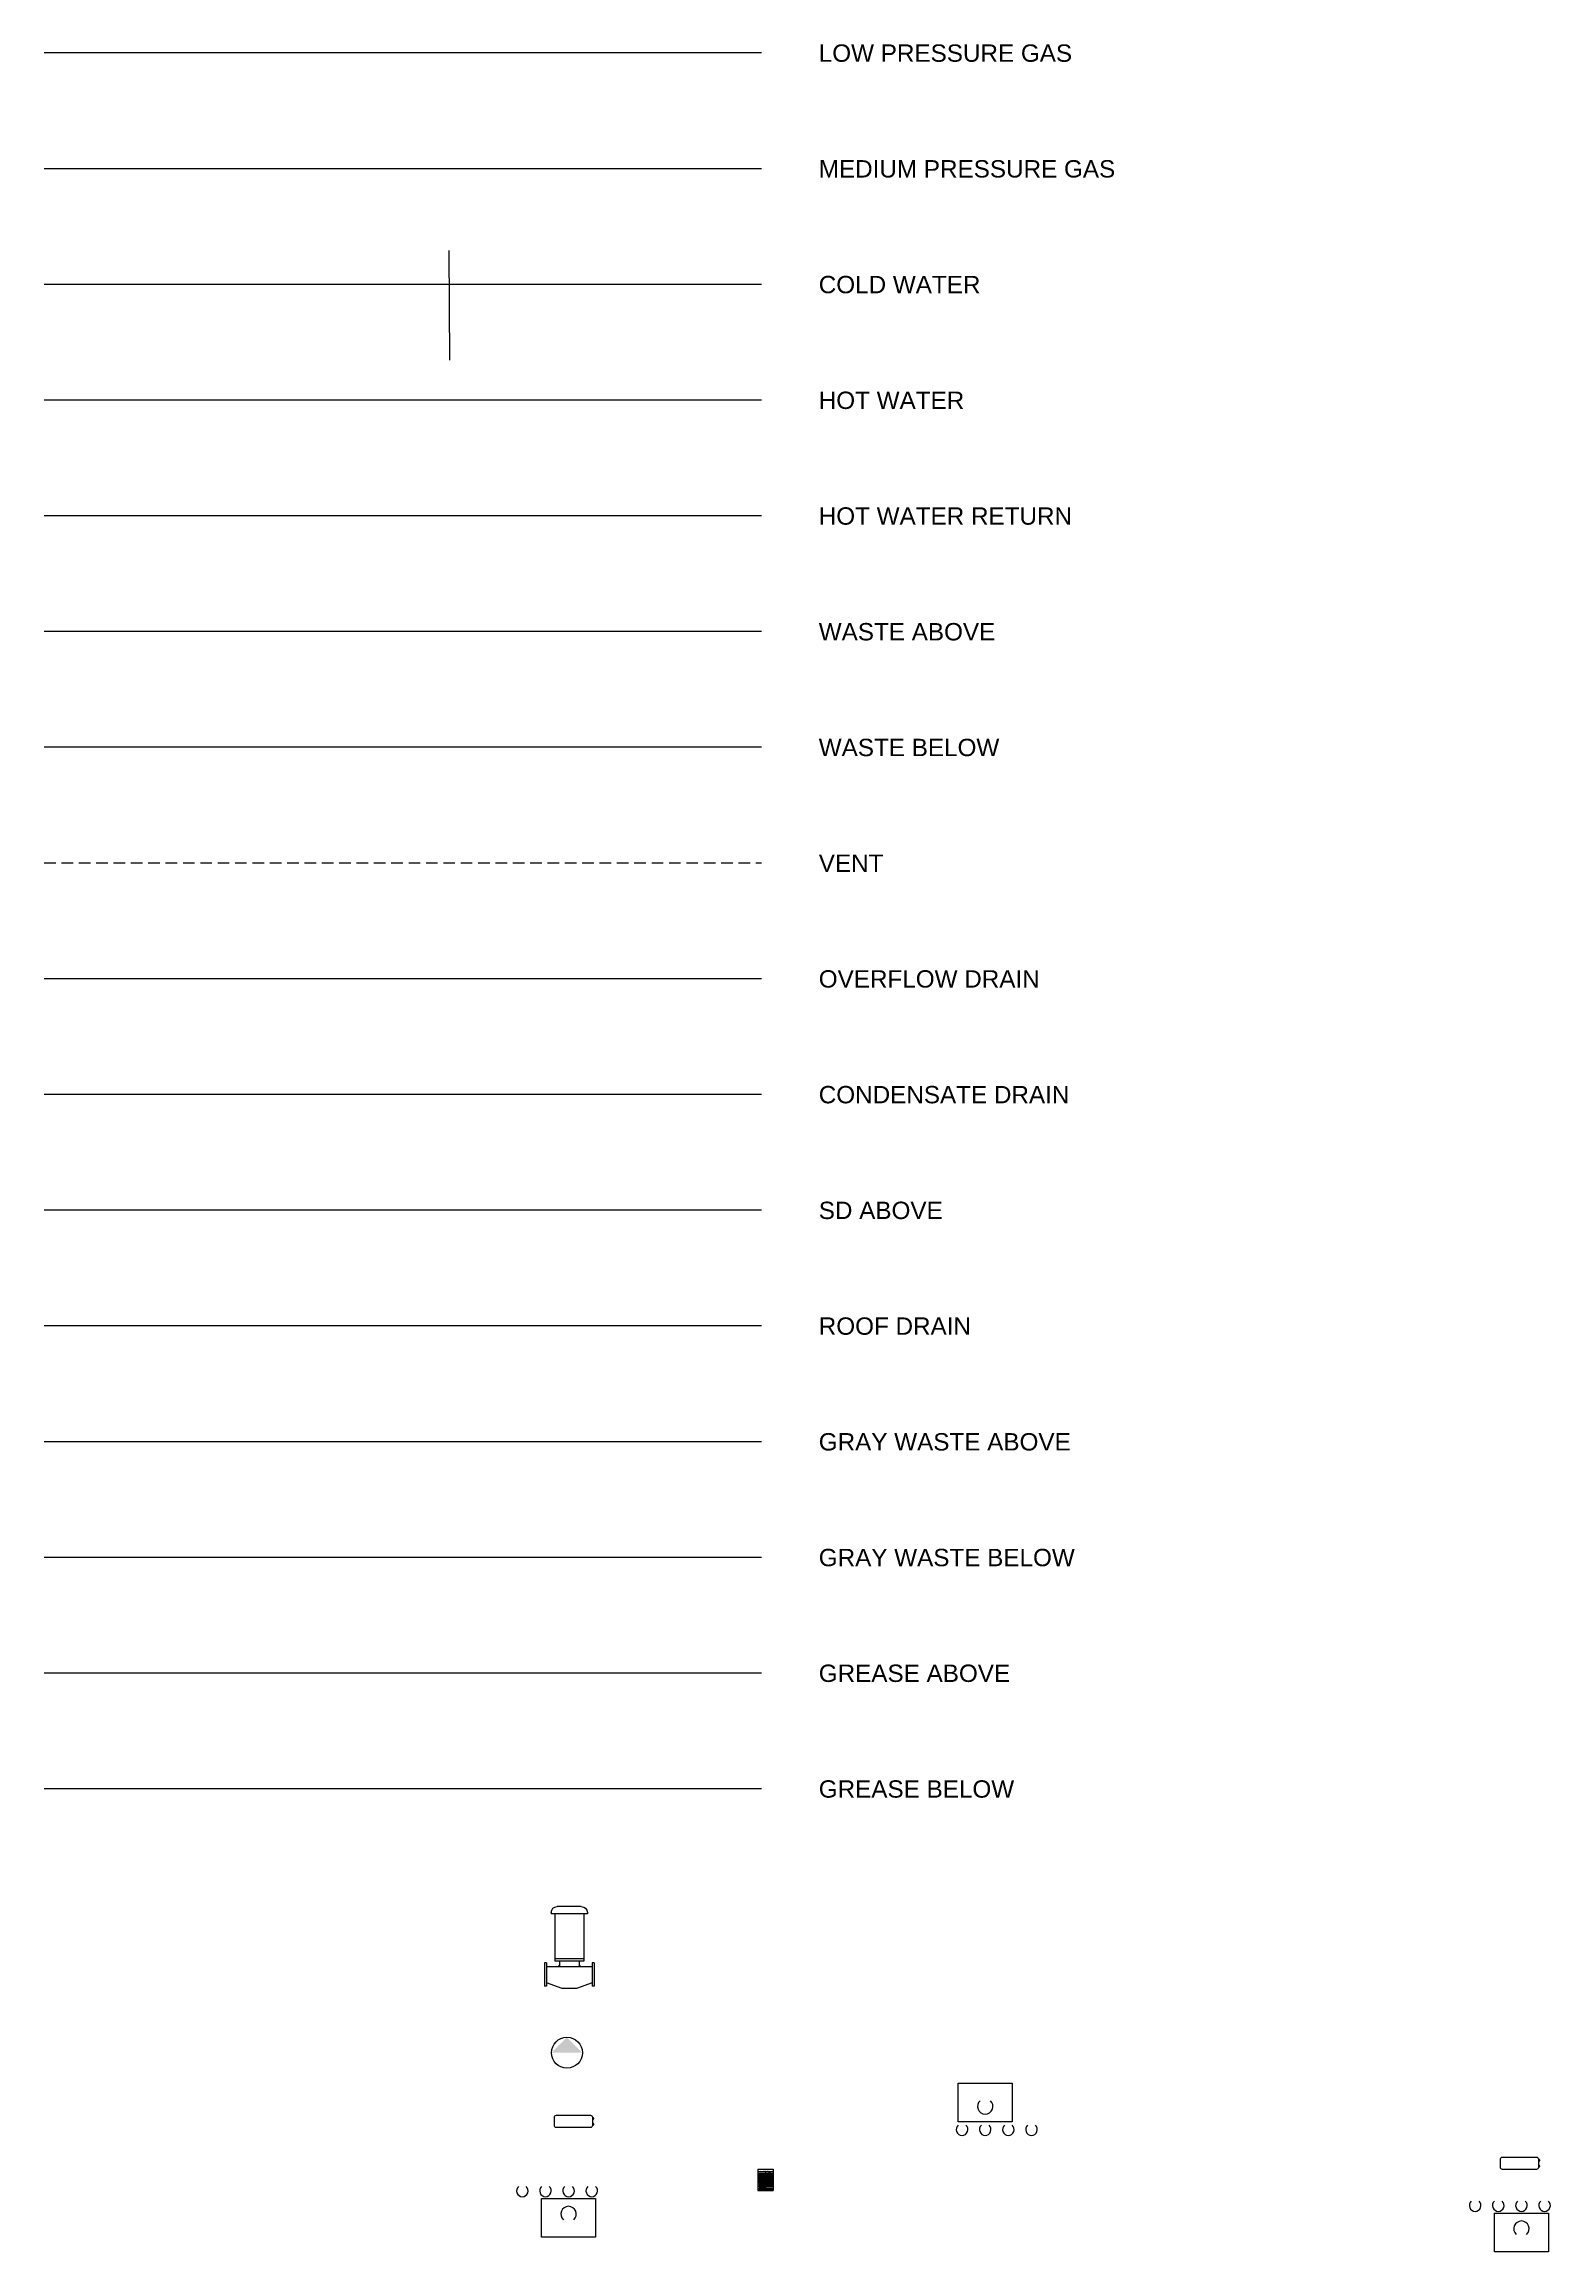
# Model space of a CAD drawing. Header units: inches. Extents: x 184 to 1103, y 1581 to 2770.
# Drawn here: x 308 to 699, y 2198 to 2770 of the extents above; entities that cross this region are included whole.
import ezdxf
from ezdxf.enums import TextEntityAlignment as Align

# ---------------------------------------------------------------- set-up
doc = ezdxf.new("R2010")
doc.units = ezdxf.units.IN
doc.header["$MEASUREMENT"] = 0
doc.linetypes.add('Vent', pattern=[0.1875, 0.125, -0.0625])
for name, color, linetype in [('PLUM-4TEXT', 2, 'Continuous'), ('PLUM-COND_DRAIN', 200, 'Condensate_Drain'), ('PLUM-CW', 3, 'Cold_Water_Flow'), ('PLUM-EQUIP', 5, 'Continuous'), ('PLUM-GAS_LP', 151, 'Gas_LP'), ('PLUM-GAS_MP', 151, 'Gas_MP'), ('PLUM-GAS_VENT', 151, 'Vent'), ('PLUM-GRAY_ABOVE', 4, 'Plum-GRAY_Above'), ('PLUM-GRAY_BELOW', 6, 'Plum-GRAY_Above'), ('PLUM-GREASE_ABOVE', 4, 'Plum-GREASE_Above'), ('PLUM-GREASE_BELOW', 6, 'Plum-GREASE_Above'), ('PLUM-HW', 2, 'Hot_Water_Flow'), ('PLUM-HW_RETURN', 7, 'Hot_Water_Return_Flow'), ('PLUM-OVERFLOW_DRAIN', 70, 'Overflow_Drain'), ('PLUM-ROOF_DRAIN', 40, 'Roof_Drain'), ('PLUM-SD_ABOVE', 40, 'Storm_Drain'), ('PLUM-VENT', 5, 'Vent'), ('PLUM-WASTE_ABOVE', 4, 'Plum-Waste_Above'), ('PLUM-WASTE_BELOW', 6, 'Plum-Waste_Below'), ('PLUM_TEXT', 2, 'Continuous'), ('TABLE', 13, 'Continuous')]:
    doc.layers.add(name, color=color, linetype=linetype)
doc.styles.add('A2', font='arial.ttf', dxfattribs={"width": 1.00018})
doc.styles.get("Standard").update_dxf_attribs({"font": 'arial.ttf'})
doc.linetypes.add('Cold_Water_Flow', pattern='A,0.875,-0.125,0,-0.125,0.875,-0.125,["CW",Standard,S=0.1,R=0,X=-0.12585,Y=-0.05],-0.1,0.875,[1,GEC_FlowArrow.shx,S=0.0625,R=0,X=0,Y=0],0.5', length=3.6)
doc.linetypes.add('Condensate_Drain', pattern='A,3.1,-0.25,["CD",Standard,S=0.1,R=0,X=-0.12585,Y=-0.05],-0.165', length=3.515)
doc.linetypes.add('Gas_LP', pattern='A,3.2,-0.25,["G",Standard,S=0.1,R=0,X=-0.12585,Y=-0.05],-0.065', length=3.515)
doc.linetypes.add('Gas_MP', pattern='A,3,-0.25,["MPG",Standard,S=0.1,R=0,X=-0.125,Y=-0.05],-0.2665', length=3.5165)
doc.linetypes.add('Hot_Water_Flow', pattern='A,0.8125,-0.125,0,-0.125,0,-0.125,0.875,-0.125,["HW",Standard,S=0.1,R=0,X=-0.12585,Y=-0.05],-0.1,0.875,[1,GEC_FlowArrow.shx,S=0.0625,R=0,X=0,Y=0],0.5', length=3.6625)
doc.linetypes.add('Hot_Water_Return_Flow', pattern='A,0.75,-0.125,0,-0.125,0,-0.125,0,-0.125,0.875,["HWR",Standard,S=0.1,R=0,X=-0.12585,Y=-0.05],0.875,[1,GEC_FlowArrow.shx,S=0.0625,R=0,X=0,Y=0],0.5', length=3.5)
doc.linetypes.add('Overflow_Drain', pattern='A,3,-0.1,["OFD",Standard,S=0.1,R=0,X=0,Y=-0.05],-0.4', length=3.5)
doc.linetypes.add('Plum-GRAY_Above', pattern='A,0.5,-0.125,["GW",Standard,S=0.1,R=0,X=-0.12585,Y=-0.05],-0.125,0.5,[1,GEC_FlowArrow.shx,S=0.09375,R=0,X=0,Y=0],0.5', length=1.75)
doc.linetypes.add('Plum-GREASE_Above', pattern='A,0.5,-0.1875,["GSW",Standard,S=0.1,R=0,X=-0.18785,Y=-0.05],-0.125,0.5,[1,GEC_FlowArrow.shx,S=0.09375,R=0,X=0,Y=0],0.5', length=1.8125)
doc.linetypes.add('Plum-Waste_Above', pattern='A,1,[1,GEC_FlowArrow.shx,S=0.09375,R=0,X=0,Y=0],1', length=2)
doc.linetypes.add('Plum-Waste_Below', pattern='A,0.25,-0.125,0.25,-0.125,0.25,[1,GEC_FlowArrow.shx,S=0.09375,R=0,X=0,Y=0],-0.25,0.25,-0.125,0.25,-0.125', length=2)
doc.linetypes.add('Roof_Drain', pattern='A,3,-0.1,["RD",Standard,S=0.1,R=0,X=0,Y=-0.05],-0.3', length=3.4)
doc.linetypes.add('Storm_Drain', pattern='A,3.2,-0.25,["SD",Standard,S=0.1,R=0,X=-0.12585,Y=-0.05],-0.065', length=3.515)

# ---------------------------------------------------------------- blocks, each defined once
blk = doc.blocks.new('*U78')
at = {"linetype": 'Continuous'}
blk.add_arc((0, 0), 1.5, 131.8103, 48.1897, dxfattribs=at)
blk = doc.blocks.new('*U79')
at = {"linetype": 'Continuous'}
blk.add_arc((0, 0), 1.5, 131.8103, 48.1897, dxfattribs=at)
blk = doc.blocks.new('*U87')
at = {"linetype": 'Continuous'}
blk.add_arc((0, 0), 1.5, 131.8103, 48.1897, dxfattribs=at)
blk = doc.blocks.new('*U88')
at = {"linetype": 'Continuous'}
blk.add_arc((0, 0), 1.5, 131.8103, 48.1897, dxfattribs=at)
blk = doc.blocks.new('*U91')
at = {"linetype": 'Continuous'}
blk.add_arc((0, 0), 1.5, 221.8103, 138.1897, dxfattribs=at)
blk = doc.blocks.new('*U63')
at = {"layer": 'PLUM-EQUIP'}
blk.add_lwpolyline([(7, -10), (-7, -10), (-7, 0), (7, 0)], close=True, dxfattribs=at)
at = {"layer": 'PLUM-CW', "linetype": 'Continuous'}
blk.add_blockref('*U78', (0, 2), dxfattribs=at)
at = {"layer": 'PLUM-GAS_LP', "linetype": 'Continuous'}
blk.add_blockref('*U88', (6, 2), dxfattribs=at)
at = {"layer": 'PLUM-GAS_VENT', "linetype": 'Continuous', "xscale": 1.333333333333332, "yscale": 1.333333333333332, "zscale": 1.333333333333332, "rotation": 180}
blk.add_blockref('*U79', (0, -4), dxfattribs=at)
at = {"layer": 'PLUM-HW', "linetype": 'Continuous'}
blk.add_blockref('*U87', (-6, 2), dxfattribs=at)
at = {"layer": 'PLUM-VENT', "rotation": 270}
blk.add_blockref('*U91', (-12, 2), dxfattribs=at)
blk = doc.blocks.new('*U60')
at = {"color": 0}
for p, q in [((-4.69, 19.67), (-4.69, 19.36)), ((-4.69, 19.36), (-3.75, 19.36)), ((-3.75, 19.36), (-3.75, 7.09)), ((-3.75, 19.36), (3.75, 19.36)), ((-3.12, 21.23), (3.13, 21.23)), ((3.75, 19.36), (3.75, 7.09)), ((3.75, 19.36), (4.69, 19.36)), ((4.69, 19.67), (4.69, 19.36)), ((-6.44, 6.6), (-5.94, 6.6)), ((-6.44, 6.6), (-6.44, 0.57)), ((-5.94, 6.6), (-5.94, 0.57)), ((-3.75, 7.72), (3.75, 7.72)), ((-3.75, 7.09), (-2.57, 7.09)), ((-2.81, 5.9), (-2.57, 5.9)), ((-2.81, 5.9), (-2.81, 5.6)), ((-2.57, 7.09), (2.57, 7.09)), ((-2.57, 7.09), (-2.57, 5.9)), ((2.57, 7.09), (2.57, 5.9)), ((2.57, 7.09), (3.75, 7.09)), ((2.57, 5.9), (2.81, 5.9)), ((2.81, 5.9), (2.81, 5.63)), ((5.94, 6.6), (5.94, 0.57)), ((5.94, 6.6), (6.44, 6.6)), ((6.44, 6.6), (6.44, 0.57)), ((-6.44, 0.57), (-5.94, 0.57)), ((-5.94, 5.6), (5.94, 5.6)), ((-5.94, 1.46), (-1.89, 0)), ((-1.89, 0), (1.89, 0)), ((1.89, 0), (5.94, 1.46)), ((5.94, 0.57), (6.44, 0.57))]:
    blk.add_line(p, q, dxfattribs=at)
for centre, start, end in [((-3.12, 19.67), 90, 180), ((3.13, 19.67), 0, 90)]:
    blk.add_arc(centre, 1.56, start, end, dxfattribs=at)
blk = doc.blocks.new('*U62')
at = {"layer": 'PLUM-HW', "color": 1}
for p, q in [((5.125, 1), (5, 1)), ((5.125, 0.5), (5, 0.5)), ((5.25, 0.875), (5.25, 0.625)), ((5.125, -0.5), (5, -0.5)), ((5.125, -1), (5, -1)), ((5.25, -0.625), (5.25, -0.875))]:
    blk.add_line(p, q, dxfattribs=at)
at = {"layer": 'PLUM-HW', "color": 5}
blk.add_lwpolyline([(-4.5, -1.5), (4.5, -1.5, 0.4142136), (5, -1), (5, 1, 0.4142136), (4.5, 1.5), (-4.5, 1.5, 0.4142136), (-5, 1), (-5, -1, 0.4142136)], format="xyb", close=True, dxfattribs=at)
at = {"layer": 'PLUM-HW', "color": 1}
for centre, start, end in [((5.125, 0.875), 360, 90), ((5.125, 0.625), 270, 360), ((5.125, -0.625), 360, 90), ((5.125, -0.875), 270, 360)]:
    blk.add_arc(centre, 0.125, start, end, dxfattribs=at)
blk = doc.blocks.new('*U65')
at = {"layer": 'PLUM-HW_RETURN', "linetype": 'Continuous'}
blk.add_hatch(color=256, dxfattribs=at).paths.add_polyline_path([(4, 0), (0, 4), (-4, 0)])
blk.add_circle((0, 0), 4, dxfattribs=at)
blk = doc.blocks.new('*U222')
at = {"linetype": 'Continuous'}
blk.add_arc((0, 0), 1.5, 131.8103, 48.1897, dxfattribs=at)
blk = doc.blocks.new('*U230')
at = {"linetype": 'Continuous'}
blk.add_arc((0, 0), 1.5, 221.8103, 138.1897, dxfattribs=at)
blk = doc.blocks.new('HEX_NOTE')
at = {"layer": 'PLUM-4TEXT'}
blk.add_line((-12, 0), (12, 0), dxfattribs=at)
blk.add_lwpolyline([(-12, 0), (-6, -10), (6, -10), (12, 0), (6, 10), (-6, 10)], close=True, dxfattribs=at)
at = {"layer": 'PLUM_TEXT'}
for tag, p in [('TAG_001', (-6, 1)), ('TAG_002', (-2, -6))]:
    blk.add_attdef(tag, p, '', height=4.9, dxfattribs=at)
blk = doc.blocks.new('*T299')
at = {"layer": 'TABLE', "color": 0, "linetype": 'ByBlock', "lineweight": -2, "transparency": 16777216}
for p, q in [((0, 0), (4, 0)), ((0, 0), (0, -5.54)), ((4, 0), (4, -5.54)), ((0, -0.61), (4, -0.61)), ((0, -0.99), (4, -0.99)), ((0, -1.29), (4, -1.29)), ((0, -1.54), (4, -1.54)), ((0, -1.79), (4, -1.79)), ((0, -2.04), (4, -2.04)), ((0, -2.29), (4, -2.29)), ((0, -2.54), (4, -2.54)), ((0, -2.79), (4, -2.79)), ((0, -3.04), (4, -3.04)), ((0, -3.29), (4, -3.29)), ((0, -3.54), (4, -3.54)), ((0, -4.04), (4, -4.04)), ((0, -5.04), (4, -5.04)), ((0, -5.54), (4, -5.54)), ((0.45, -3.54), (0.45, -5.54)), ((0.45, -3.79), (4, -3.79)), ((0.45, -4.29), (4, -4.29)), ((0.45, -4.54), (4, -4.54)), ((0.45, -4.79), (2, -4.79)), ((0.45, -5.29), (4, -5.29)), ((2, -0.61), (2, -5.54))]:
    blk.add_line(p, q, dxfattribs=at)
at = {"layer": 'TABLE', "color": 0, "transparency": 16777216}
ref = blk.add_blockref('HEX_NOTE', (3, -0.8), dxfattribs=dict(at, xscale=0.01275728836405557, yscale=0.01275728836405557, zscale=0.01275728836405557))
ref.add_attrib('TAG_001', 'TWH', (2.9, -0.79), dxfattribs={"layer": 'PLUM_TEXT', "height": 0.0625})
ref.add_attrib('TAG_002', '1', (2.98, -0.88), dxfattribs={"layer": 'PLUM_TEXT', "height": 0.0625})
at = {"layer": 'TABLE', "color": 2, "transparency": 16777216}
for s, insert, char_height, width, attachment_point in [('VENTING TYPE', (0.06, -1.92), 0.0938, 1.88, 4), ('THERMAL EFFICIENCY', (0.06, -3.17), 0.0938, 1.88, 4), ('EQUIPMENT NUMBER', (0.06, -0.8), 0.0938, 1.88, 4), ('LOCATION', (0.06, -1.14), 0.0938, 1.88, 4), ('MANUFACTURER', (0.06, -1.42), 0.0938, 1.88, 4), ('MODEL', (0.06, -1.67), 0.0938, 1.88, 4), ('CAPACITY RANGE', (0.06, -2.17), 0.0938, 1.88, 4), ('CAPACITY @ 45%%D RISE', (0.06, -2.42), 0.0938, 1.88, 4), ('BTU/HR INPUT', (0.06, -2.67), 0.0938, 1.88, 4), ('ENERGY FACTOR', (0.06, -2.92), 0.0938, 1.88, 4), ('SETPOINT TEMPERATURE', (0.06, -3.42), 0.0938, 1.88, 4), ('{\\fArial|b1|i0|c0|p34;GAS-FIRED TANKLESS WATER HEATER SCHEDULE}', (2, -0.3), 0.18, 3.88, 5), ('OPERATING WEIGHT', (0.51, -3.92), 0.0938, 1.4332, 4), ('WATER CONN.', (0.51, -4.17), 0.0938, 1.4332, 4), ('GAS CONN.', (0.51, -4.42), 0.0938, 1.4332, 4), ('COMBUSTION AIR', (0.51, -4.67), 0.0938, 1.4332, 4), ('SUPPLY', (0.51, -5.17), 0.0938, 1.4332, 4), ('DIMENSIONS', (0.51, -3.67), 0.0938, 1.4332, 4), ('EXHAUST AIR', (0.51, -4.92), 0.0938, 1.4332, 4), ('POWER', (0.51, -5.42), 0.0938, 1.4332, 4)]:
    blk.add_mtext(s, dxfattribs=dict(at, insert=insert, char_height=char_height, width=width, attachment_point=attachment_point))
at = {"layer": 'TABLE', "color": 2, "transparency": 16777216, "char_height": 0.0938, "attachment_point": 5, "rotation": 90}
for s, insert, width in [('{\\fArial|b1|i0|c0|p34;PHYS DATA}', (0.22, -3.79), 0.38), ('{\\fArial|b1|i0|c0|p34;CONNECTION SIZES}', (0.22, -4.54), 0.88), ('{\\fArial|b1|i0|c0|p34;ELEC DATA}', (0.22, -5.29), 0.38)]:
    blk.add_mtext(s, dxfattribs=dict(at, insert=insert, width=width))
blk = doc.blocks.new('*U298')
at = {"layer": 'PLUM-EQUIP'}
blk.add_lwpolyline([(3.39, 25.14), (17.39, 25.14), (17.39, 15.14), (3.39, 15.14)], close=True, dxfattribs=at)
blk.add_blockref('*T299', (-48.55, 2.87))
at = {"layer": 'PLUM-CW', "linetype": 'Continuous'}
blk.add_blockref('*U222', (10.39, 13.14), dxfattribs=at)
at = {"layer": 'PLUM-GAS_LP', "linetype": 'Continuous'}
blk.add_blockref('*U222', (4.39, 13.14), dxfattribs=at)
at = {"layer": 'PLUM-GAS_VENT', "linetype": 'Continuous', "xscale": 1.333333333333332, "yscale": 1.333333333333332, "zscale": 1.333333333333332}
blk.add_blockref('*U222', (10.39, 19.14), dxfattribs=at)
at = {"layer": 'PLUM-HW', "linetype": 'Continuous'}
blk.add_blockref('*U222', (16.39, 13.14), dxfattribs=at)
at = {"layer": 'PLUM-VENT', "rotation": 270}
blk.add_blockref('*U230', (22.39, 13.14), dxfattribs=at)
at = {"layer": 'PLUM-4TEXT'}
for tag, p in [('VENTING_TYPE', (-46.48, 0.94)), ('LOCATION', (-46.48, 1.71)), ('MANUFACTURE', (-46.48, 1.44)), ('MODEL', (-46.48, 1.19)), ('CAPACITY_RANGE', (-46.48, 0.69)), ('CAPACITY_45_RISE', (-46.48, 0.43)), ('BTU/HR_INPUT', (-46.48, 0.19)), ('WASTER_CONN.', (-46.48, -1.32)), ('ENERGY_FACTOR', (-46.48, -0.05)), ('THERMAL_EFFICIENCY', (-46.48, -0.32)), ('SETPOINT_TEMERATURE', (-46.48, -0.57)), ('DIMENSIONS', (-46.48, -0.81)), ('OPERATING_WEIGHT', (-46.48, -1.06)), ('GAS_CONN.', (-46.48, -1.56)), ('COMBUSTION_EXAUST_AIR', (-46.48, -1.9)), ('SUPPLY', (-46.48, -2.31)), ('POWER', (-46.48, -2.54))]:
    blk.add_attdef(tag, text='', height=0.0938, dxfattribs=at).set_placement(p, align=Align.MIDDLE_LEFT)

msp = doc.modelspace()

# ---------------------------------------------------------------- linework, layer by layer
msp.add_line((413.38, 2688.19), (413.16, 2716.57))
at = {"layer": 'PLUM-COND_DRAIN', "ltscale": 24}
msp.add_lwpolyline([(308.2, 2497.89), (494.13, 2497.89)], dxfattribs=at)
at = {"layer": 'PLUM-CW', "ltscale": 24}
msp.add_lwpolyline([(308.2, 2707.89), (494.13, 2707.89)], dxfattribs=at)
at = {"layer": 'PLUM-GAS_LP', "ltscale": 24}
msp.add_lwpolyline([(308.2, 2767.89), (494.13, 2767.89)], dxfattribs=at)
at = {"layer": 'PLUM-GAS_MP', "ltscale": 24}
msp.add_lwpolyline([(308.2, 2737.89), (494.13, 2737.89)], dxfattribs=at)
at = {"layer": 'PLUM-GRAY_ABOVE', "ltscale": 24}
msp.add_lwpolyline([(308.2, 2407.89), (494.13, 2407.89)], dxfattribs=at)
at = {"layer": 'PLUM-GRAY_BELOW', "ltscale": 24}
msp.add_lwpolyline([(308.2, 2377.89), (494.13, 2377.89)], dxfattribs=at)
at = {"layer": 'PLUM-GREASE_ABOVE', "ltscale": 24}
msp.add_lwpolyline([(308.2, 2347.89), (494.13, 2347.89)], dxfattribs=at)
at = {"layer": 'PLUM-GREASE_BELOW', "ltscale": 24}
msp.add_lwpolyline([(308.2, 2317.89), (494.13, 2317.89)], dxfattribs=at)
at = {"layer": 'PLUM-HW', "ltscale": 24}
msp.add_lwpolyline([(308.2, 2677.89), (494.13, 2677.89)], dxfattribs=at)
at = {"layer": 'PLUM-HW_RETURN', "ltscale": 24}
msp.add_lwpolyline([(308.2, 2647.89), (494.13, 2647.89)], dxfattribs=at)
at = {"layer": 'PLUM-OVERFLOW_DRAIN', "ltscale": 24}
msp.add_lwpolyline([(308.2, 2527.89), (494.13, 2527.89)], dxfattribs=at)
at = {"layer": 'PLUM-ROOF_DRAIN', "ltscale": 24}
msp.add_lwpolyline([(308.2, 2437.89), (494.13, 2437.89)], dxfattribs=at)
at = {"layer": 'PLUM-SD_ABOVE', "ltscale": 24}
msp.add_lwpolyline([(308.2, 2467.89), (494.13, 2467.89)], dxfattribs=at)
at = {"layer": 'PLUM-VENT', "ltscale": 24}
msp.add_lwpolyline([(308.2, 2557.89), (494.13, 2557.89)], dxfattribs=at)
at = {"layer": 'PLUM-WASTE_ABOVE', "ltscale": 24}
msp.add_lwpolyline([(308.2, 2617.89), (494.13, 2617.89)], dxfattribs=at)
at = {"layer": 'PLUM-WASTE_BELOW', "ltscale": 24}
msp.add_lwpolyline([(308.2, 2587.89), (494.13, 2587.89)], dxfattribs=at)

# ---------------------------------------------------------------- block references
ref = msp.add_blockref('*U298', (541.77, 2216.33))
ref.add_attrib('LOCATION', 'ULTILITY CLOSET', dxfattribs={"layer": 'PLUM-4TEXT', "height": 0.0938}).set_placement((495.3, 2218.04), align=Align.MIDDLE_LEFT)
ref.add_attrib('MANUFACTURE', 'RINNAI', dxfattribs={"layer": 'PLUM-4TEXT', "height": 0.0938}).set_placement((495.3, 2217.78), align=Align.MIDDLE_LEFT)
ref.add_attrib('MODEL', 'RUC191', dxfattribs={"layer": 'PLUM-4TEXT', "height": 0.0938}).set_placement((495.3, 2217.52), align=Align.MIDDLE_LEFT)
ref.add_attrib('VENTING_TYPE', 'N/A', dxfattribs={"layer": 'PLUM-4TEXT', "height": 0.0938}).set_placement((495.3, 2217.27), align=Align.MIDDLE_LEFT)
ref.add_attrib('CAPACITY_RANGE', '8.5 GPM', dxfattribs={"layer": 'PLUM-4TEXT', "height": 0.0938}).set_placement((495.3, 2217.02), align=Align.MIDDLE_LEFT)
ref.add_attrib('CAPACITY_45_RISE', '3.4 GPM', dxfattribs={"layer": 'PLUM-4TEXT', "height": 0.0938}).set_placement((495.3, 2216.77), align=Align.MIDDLE_LEFT)
ref.add_attrib('BTU/HR_INPUT', '15,300 - 199,000 BTU', dxfattribs={"layer": 'PLUM-4TEXT', "height": 0.0938}).set_placement((495.3, 2216.53), align=Align.MIDDLE_LEFT)
ref.add_attrib('ENERGY_FACTOR', '.95', dxfattribs={"layer": 'PLUM-4TEXT', "height": 0.0938}).set_placement((495.3, 2216.28), align=Align.MIDDLE_LEFT)
ref.add_attrib('THERMAL_EFFICIENCY', '95%', dxfattribs={"layer": 'PLUM-4TEXT', "height": 0.0938}).set_placement((495.3, 2216.01), align=Align.MIDDLE_LEFT)
ref.add_attrib('SETPOINT_TEMERATURE', '115 F', dxfattribs={"layer": 'PLUM-4TEXT', "height": 0.0938}).set_placement((495.3, 2215.76), align=Align.MIDDLE_LEFT)
ref.add_attrib('DIMENSIONS', '23" x 20" x 39"', dxfattribs={"layer": 'PLUM-4TEXT', "height": 0.0938}).set_placement((495.3, 2215.52), align=Align.MIDDLE_LEFT)
ref.add_attrib('OPERATING_WEIGHT', '52 LBS', dxfattribs={"layer": 'PLUM-4TEXT', "height": 0.0938}).set_placement((495.3, 2215.27), align=Align.MIDDLE_LEFT)
ref.add_attrib('WASTER_CONN.', '3/4" NPT', dxfattribs={"layer": 'PLUM-4TEXT', "height": 0.0938}).set_placement((495.3, 2215.02), align=Align.MIDDLE_LEFT)
ref.add_attrib('GAS_CONN.', '3/4" NPT', dxfattribs={"layer": 'PLUM-4TEXT', "height": 0.0938}).set_placement((495.3, 2214.77), align=Align.MIDDLE_LEFT)
ref.add_attrib('COMBUSTION_EXAUST_AIR_001', 'N/A', (495.29, 2214.38), dxfattribs={"layer": 'PLUM-4TEXT', "height": 0.0938})
ref.add_attrib('SUPPLY', '115 V', dxfattribs={"layer": 'PLUM-4TEXT', "height": 0.0938}).set_placement((495.3, 2214.02), align=Align.MIDDLE_LEFT)
ref.add_attrib('POWER', '150 W', dxfattribs={"layer": 'PLUM-4TEXT', "height": 0.0938}).set_placement((495.3, 2213.79), align=Align.MIDDLE_LEFT)
at = {"layer": 'PLUM-CW'}
for p in [(444.16, 2211.58), (691.17, 2207.78)]:
    msp.add_blockref('*U63', p, dxfattribs=at)
at = {"layer": 'PLUM-HW'}
for p in [(445.4, 2231.6), (690.64, 2220.74)]:
    msp.add_blockref('*U62', p, dxfattribs=at)
at = {"layer": 'PLUM-HW_RETURN', "xscale": -1}
msp.add_blockref('*U60', (444.34, 2266.06), dxfattribs=at)
at = {"layer": 'PLUM-HW_RETURN'}
msp.add_blockref('*U65', (443.73, 2249.39), dxfattribs=at)

# ---------------------------------------------------------------- texts
at = {"layer": 'PLUM-4TEXT', "char_height": 4.5, "attachment_point": 1, "style": 'A2'}
for s, insert in [('LOW PRESSURE GAS', (509.01, 2770.02)), ('MEDIUM PRESSURE GAS', (509.01, 2740.02)), ('COLD WATER', (509.01, 2710.02)), ('HOT WATER', (509.01, 2680.02)), ('HOT WATER RETURN', (509.01, 2650.02)), ('WASTE ABOVE', (509.01, 2620.02)), ('WASTE BELOW', (509.01, 2590.02)), ('VENT', (509.01, 2560.02)), ('OVERFLOW DRAIN', (509.01, 2530.02)), ('CONDENSATE DRAIN', (509.01, 2500.02)), ('SD ABOVE', (509.01, 2470.02)), ('ROOF DRAIN', (509.01, 2440.02)), ('GRAY WASTE ABOVE', (509.01, 2410.02)), ('GRAY WASTE BELOW', (509.01, 2380.02)), ('GREASE ABOVE', (509.01, 2350.02)), ('GREASE BELOW', (509.01, 2320.02))]:
    msp.add_mtext_dynamic_manual_height_columns(s, width=98.8866, gutter_width=22.5, heights=[0], dxfattribs=dict(at, insert=insert))

doc.saveas('drawing.dxf')
